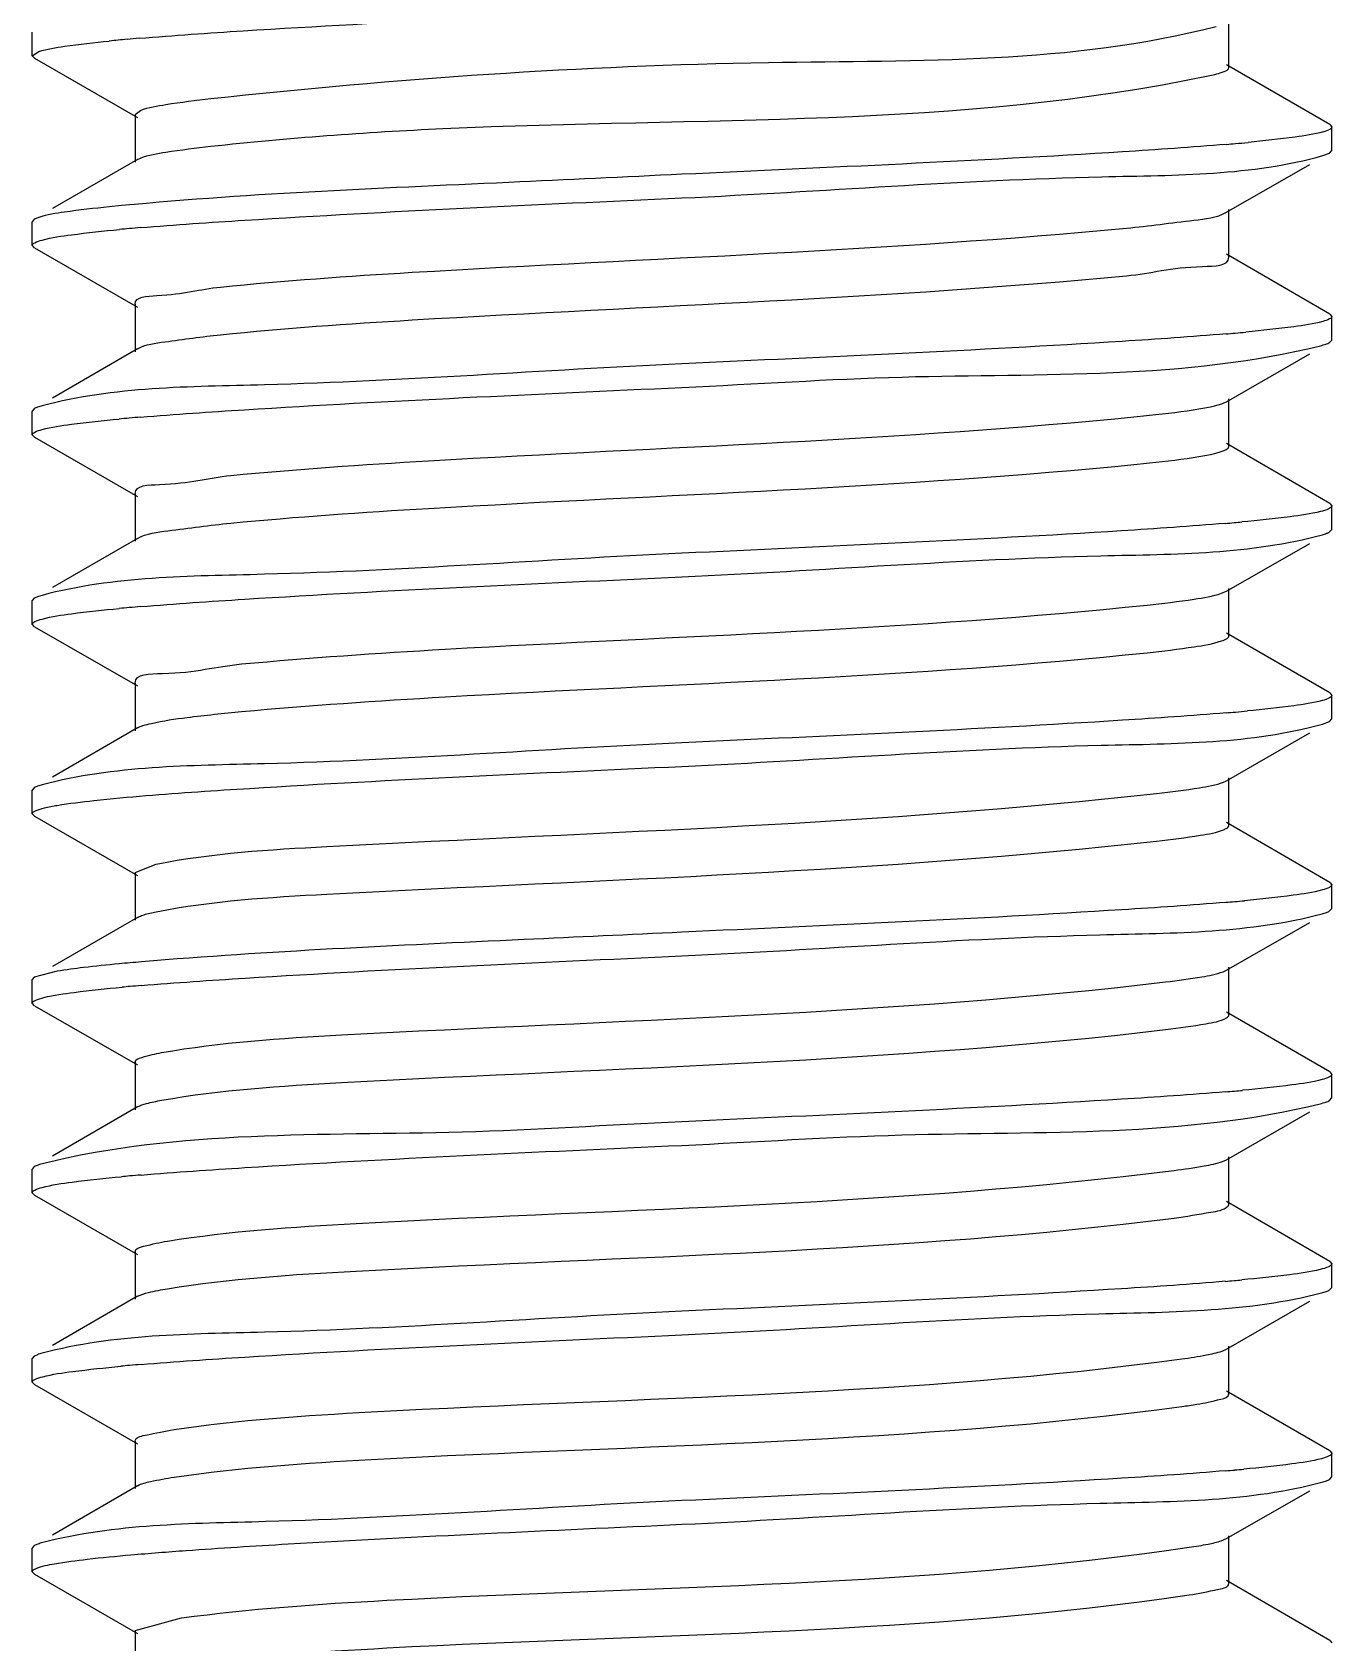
# Model space of a CAD drawing. Extents: x 1247970 to 1725648, y 860327 to 1277876.
# Drawn here: x 1335019.8 to 1335081.4, y 1199612.5 to 1199688.8 of the extents above; entities that cross this region are included whole.
import ezdxf

# ---------------------------------------------------------------- set-up
doc = ezdxf.new("R2010")
doc.units = 0
doc.header["$LTSCALE"] = 1000
doc.header["$MEASUREMENT"] = 0
doc.layers.get('0').update_dxf_attribs({"color": 254})
doc.layers.add('TK', color=4, linetype='Continuous')

# ---------------------------------------------------------------- blocks, each defined once
blk = doc.blocks.new('A$C63786A89')
at = {"linetype": 'Continuous'}
for p, q in [((2002.817, 7043.959), (2002.817, 7045.078)), ((2059.474, 7043.404), (2059.474, 7045.66)), ((2002.817, 7043.959), (2003.127, 7044.162)), ((2002.918, 7043.843), (2002.817, 7043.959)), ((2002.918, 7043.843), (2007.808, 7041.036)), ((2064.247, 7040.706), (2059.357, 7043.54)), ((2007.688, 7041.174), (2007.949, 7041.376)), ((2007.688, 7041.174), (2007.688, 7038.918)), ((2064.247, 7040.706), (2064.345, 7040.592)), ((2064.345, 7039.472), (2064.345, 7040.592)), ((2007.806, 7039.054), (2003.785, 7036.723)), ((2007.806, 7039.054), (2007.949, 7039.12)), ((2063.924, 7039.236), (2064.244, 7039.357)), ((2064.245, 7039.357), (2064.345, 7039.473)), ((2059.355, 7036.55), (2063.303, 7038.816)), ((2059.474, 7034.431), (2059.474, 7036.687)), ((2002.916, 7036.22), (2002.817, 7036.106)), ((2002.817, 7034.986), (2002.817, 7036.105)), ((2003.127, 7036.308), (2002.916, 7036.22)), ((2002.918, 7034.87), (2002.817, 7034.986)), ((2002.918, 7034.87), (2007.808, 7032.063)), ((2064.247, 7031.733), (2059.357, 7034.567)), ((2007.688, 7032.201), (2007.688, 7029.945)), ((2064.247, 7031.733), (2064.345, 7031.62)), ((2064.345, 7030.499), (2064.345, 7031.619)), ((2007.806, 7030.081), (2003.785, 7027.75)), ((2059.355, 7027.577), (2063.303, 7029.843)), ((2064.245, 7030.384), (2064.345, 7030.499)), ((2059.474, 7025.458), (2059.474, 7027.714)), ((2002.916, 7027.247), (2002.817, 7027.133)), ((2002.817, 7026.013), (2002.817, 7027.132)), ((2002.918, 7025.897), (2002.817, 7026.013)), ((2002.918, 7025.897), (2007.808, 7023.091)), ((2064.247, 7022.761), (2059.357, 7025.594)), ((2007.688, 7023.228), (2007.688, 7020.972)), ((2064.247, 7022.761), (2064.345, 7022.645)), ((2064.345, 7021.527), (2064.345, 7022.646)), ((2064.245, 7021.411), (2064.345, 7021.527)), ((2007.806, 7021.108), (2003.785, 7018.778)), ((2059.355, 7018.604), (2063.303, 7020.87)), ((2059.13, 7018.508), (2059.354, 7018.604)), ((2059.474, 7016.485), (2059.474, 7018.742)), ((2002.916, 7018.274), (2002.817, 7018.16)), ((2002.817, 7017.04), (2002.817, 7018.16)), ((2002.918, 7016.924), (2002.817, 7017.04)), ((2002.918, 7016.924), (2007.808, 7014.118)), ((2064.247, 7013.788), (2059.357, 7016.621)), ((2007.688, 7014.255), (2007.688, 7011.999)), ((2064.247, 7013.788), (2064.345, 7013.673)), ((2064.345, 7012.554), (2064.345, 7013.673)), ((2063.907, 7012.312), (2064.244, 7012.438)), ((2064.245, 7012.438), (2064.345, 7012.555)), ((2007.806, 7012.135), (2003.785, 7009.805)), ((2059.355, 7009.631), (2063.303, 7011.898)), ((2002.916, 7009.301), (2002.817, 7009.187)), ((2002.817, 7008.067), (2002.817, 7009.187)), ((2059.221, 7009.569), (2059.355, 7009.631)), ((2059.474, 7007.513), (2059.474, 7009.769)), ((2002.918, 7007.952), (2002.817, 7008.067)), ((2002.915, 7008.18), (2002.999, 7008.222)), ((2002.918, 7007.952), (2007.808, 7005.145)), ((2064.247, 7004.815), (2059.357, 7007.649)), ((2007.688, 7005.282), (2008.685, 7005.68)), ((2007.688, 7005.282), (2007.688, 7003.026)), ((2064.247, 7004.815), (2064.345, 7004.701)), ((2064.345, 7003.581), (2064.345, 7004.7)), ((2007.806, 7003.162), (2003.785, 7000.832)), ((2008.25, 7003.324), (2008.685, 7003.424)), ((2064.245, 7003.465), (2064.345, 7003.582)), ((2059.355, 7000.658), (2063.303, 7002.925)), ((2059.474, 6998.54), (2059.474, 7000.796)), ((2002.916, 7000.329), (2002.817, 7000.214)), ((2002.817, 6999.094), (2002.817, 7000.214)), ((2004.002, 7000.611), (2002.916, 7000.329)), ((2059.202, 7000.589), (2059.355, 7000.658)), ((2002.918, 6998.979), (2002.817, 6999.095)), ((2002.918, 6998.979), (2007.808, 6996.172)), ((2064.247, 6995.842), (2059.357, 6998.676)), ((2007.688, 6996.309), (2007.688, 6994.053)), ((2064.247, 6995.842), (2064.345, 6995.728)), ((2064.345, 6994.608), (2064.345, 6995.728)), ((2007.806, 6994.189), (2003.785, 6991.859)), ((2059.355, 6991.686), (2063.303, 6993.952)), ((2064.245, 6994.492), (2064.345, 6994.608)), ((2059.178, 6991.607), (2059.355, 6991.686)), ((2059.474, 6989.567), (2059.474, 6991.823)), ((2002.916, 6991.356), (2002.817, 6991.242)), ((2002.817, 6990.122), (2002.817, 6991.241)), ((2002.918, 6990.006), (2002.817, 6990.121)), ((2002.918, 6990.006), (2007.808, 6987.199)), ((2064.247, 6986.869), (2059.357, 6989.703)), ((2059.426, 6989.48), (2059.463, 6989.524)), ((2059.463, 6989.524), (2059.474, 6989.567)), ((2007.688, 6987.337), (2007.688, 6985.08)), ((2064.247, 6986.869), (2064.345, 6986.754)), ((2064.345, 6985.635), (2064.345, 6986.755)), ((2064.245, 6985.519), (2064.345, 6985.635)), ((2007.806, 6985.217), (2003.785, 6982.886)), ((2059.355, 6982.713), (2063.303, 6984.979)), ((2059.149, 6982.624), (2059.354, 6982.713)), ((2059.474, 6980.594), (2059.474, 6982.85)), ((2002.916, 6982.383), (2002.817, 6982.268)), ((2002.817, 6981.149), (2002.817, 6982.268)), ((2002.918, 6981.033), (2002.817, 6981.149)), ((2002.918, 6981.033), (2007.808, 6978.226)), ((2064.247, 6977.896), (2059.357, 6980.73)), ((2007.688, 6978.364), (2007.688, 6976.108)), ((2064.247, 6977.896), (2064.345, 6977.782)), ((2064.345, 6976.662), (2064.345, 6977.782)), ((2064.245, 6976.547), (2064.345, 6976.662)), ((2007.806, 6976.244), (2003.785, 6973.913)), ((2059.355, 6973.74), (2063.303, 6976.006)), ((2002.916, 6973.41), (2002.817, 6973.295)), ((2059.113, 6973.639), (2059.354, 6973.74)), ((2059.474, 6971.621), (2059.474, 6973.877)), ((2002.817, 6972.176), (2002.817, 6973.295)), ((2002.918, 6972.06), (2002.817, 6972.176)), ((2002.918, 6972.06), (2007.808, 6969.254)), ((2064.247, 6968.924), (2059.357, 6971.757)), ((2007.688, 6969.391), (2009.883, 6969.983)), ((2007.688, 6969.391), (2007.688, 6967.135)), ((2064.247, 6968.924), (2064.345, 6968.809))]:
    blk.add_line(p, q, dxfattribs=at)
for centre, radius, start, end in [((2015.602, 6951.538), 93.571, 95.08418, 95.6058), ((2018.076, 6923.945), 121.274, 94.81741, 95.09342), ((2049.098, 7160.535), 121.203, 274.85499, 275.06022), ((2050.887, 7140.399), 100.988, 275.05658, 275.39677), ((2016.634, 6931.22), 104.962, 95.03878, 95.29309), ((2018.381, 6911.401), 124.858, 94.78859, 95.03851), ((2049.044, 7152.185), 121.828, 274.84847, 275.04955), ((2050.682, 7133.68), 103.251, 275.0475, 275.33559), ((2016.586, 6922.775), 104.432, 95.04094, 95.3069), ((2018.37, 6902.558), 124.728, 94.78975, 95.04095), ((2048.925, 7144.587), 123.208, 274.83429, 275.02854), ((2050.285, 7129.121), 107.682, 275.02869, 275.22459), ((2016.614, 6913.491), 104.745, 95.03968, 95.29872), ((2018.376, 6893.514), 124.799, 94.78918, 95.03953), ((2049.066, 7133.983), 121.57, 274.85076, 275.05584), ((2050.814, 7114.285), 101.795, 275.05277, 275.37632), ((2049.004, 7125.723), 122.286, 274.84366, 275.04197), ((2050.538, 7108.361), 104.857, 275.04085, 275.29377), ((2017.564, 6886.327), 115.126, 94.77175, 95.302), ((2016.9, 6892.364), 107.939, 95.02614, 95.21951), ((2018.457, 6874.623), 125.748, 94.78024, 95.02457), ((2048.953, 7117.331), 122.869, 274.83753, 275.03264), ((2050.36, 7101.361), 106.838, 275.03247, 275.24388), ((2016.813, 6884.368), 106.958, 95.03048, 95.2426), ((2018.428, 6866.002), 125.395, 94.78347, 95.02929), ((2048.919, 7108.762), 123.275, 274.8336, 275.02733), ((2050.263, 7093.483), 107.937, 275.02758, 275.2182), ((2016.773, 6875.841), 106.511, 95.03225, 95.25411), ((2018.42, 6857.113), 125.31, 94.78421, 95.03124), ((2053.709, 7006.26), 26.499, 277.67803, 279.22734), ((2048.979, 7099.098), 122.581, 274.8407, 275.03779), ((2050.461, 7082.294), 105.711, 275.03709, 275.27263)]:
    blk.add_arc(centre, radius, start, end, dxfattribs=at)
for points, knots in [([(2007.892, 7044.791), (2009.529, 7044.929), (2018.087, 7045.509), (2026.656, 7045.88), (2033.581, 7046.202)], [0, 0, 0, 0, 0.191615, 1, 1, 1, 1]), ([(2011.275, 7041.934), (2020.04, 7042.888), (2035.846, 7043.989), (2052.011, 7043.577), (2058.876, 7045.353)], [0, 0, 0, 0, 0.554254, 1, 1, 1, 1]), ([(2003.127, 7044.162), (2003.522, 7044.291), (2004.642, 7044.46), (2005.756, 7044.591), (2006.462, 7044.661)], [0, 0, 0, 0, 0.369436, 1, 1, 1, 1]), ([(2011.275, 7039.678), (2014.927, 7040.075), (2030.677, 7041.238), (2046.696, 7040.53), (2058.567, 7043.025)], [0, 0, 0, 0, 0.232476, 1, 1, 1, 1]), ([(2058.567, 7043.025), (2058.796, 7043.073), (2059.07, 7043.136), (2059.473, 7043.305), (2059.473, 7043.404)], [0, 0, 0, 0, 0.703737, 1, 1, 1, 1]), ([(2007.949, 7041.376), (2008.331, 7041.525), (2009.453, 7041.71), (2010.564, 7041.857), (2011.275, 7041.934)], [0, 0, 0, 0, 0.364482, 1, 1, 1, 1]), ([(2064.344, 7040.592), (2064.345, 7040.542), (2064.187, 7040.429), (2064.049, 7040.391), (2063.946, 7040.361)], [0, 0, 0, 0, 0.321475, 1, 1, 1, 1]), ([(2007.949, 7039.12), (2008.331, 7039.269), (2009.453, 7039.454), (2010.564, 7039.601), (2011.275, 7039.678)], [0, 0, 0, 0, 0.364482, 1, 1, 1, 1]), ([(2059.356, 7039.767), (2057.718, 7039.628), (2049.132, 7039.044), (2040.535, 7038.671), (2033.581, 7038.349)], [0, 0, 0, 0, 0.191008, 1, 1, 1, 1]), ([(2063.946, 7040.361), (2063.511, 7040.236), (2062.319, 7040.061), (2061.129, 7039.93), (2060.385, 7039.859)], [0, 0, 0, 0, 0.377181, 1, 1, 1, 1]), ([(2033.581, 7037.229), (2040.209, 7037.537), (2050.246, 7038.365), (2060.551, 7038.286), (2063.924, 7039.236)], [0, 0, 0, 0, 0.654374, 1, 1, 1, 1]), ([(2033.581, 7038.349), (2030.85, 7038.222), (2021.807, 7037.781), (2012.752, 7037.427), (2006.462, 7036.808)], [0, 0, 0, 0, 0.301984, 1, 1, 1, 1]), ([(2006.462, 7036.808), (2005.756, 7036.738), (2004.642, 7036.607), (2003.522, 7036.438), (2003.127, 7036.308)], [0, 0, 0, 0, 0.630564, 1, 1, 1, 1]), ([(2007.958, 7035.823), (2009.596, 7035.961), (2018.132, 7036.537), (2026.679, 7036.909), (2033.581, 7037.229)], [0, 0, 0, 0, 0.192186, 1, 1, 1, 1]), ([(2054.624, 7035.799), (2055.692, 7035.9), (2057.245, 7036.126), (2058.898, 7036.287), (2059.354, 7036.55)], [0, 0, 0, 0, 0.67119, 1, 1, 1, 1]), ([(2002.819, 7034.986), (2002.819, 7035.043), (2003.011, 7035.164), (2003.168, 7035.204), (2003.289, 7035.236)], [0, 0, 0, 0, 0.314591, 1, 1, 1, 1]), ([(2003.289, 7035.236), (2003.745, 7035.358), (2004.969, 7035.533), (2006.193, 7035.665), (2006.951, 7035.735)], [0, 0, 0, 0, 0.38265, 1, 1, 1, 1]), ([(2011.736, 7033.01), (2014.753, 7033.32), (2029.05, 7034.29), (2043.381, 7034.735), (2054.624, 7035.799)], [0, 0, 0, 0, 0.211706, 1, 1, 1, 1]), ([(2054.624, 7033.543), (2055.83, 7033.657), (2056.958, 7034.04), (2059.471, 7033.992), (2059.473, 7034.431)], [0, 0, 0, 0, 0.733796, 1, 1, 1, 1]), ([(2007.69, 7032.201), (2007.689, 7032.57), (2009.773, 7032.599), (2010.727, 7032.906), (2011.736, 7033.01)], [0, 0, 0, 0, 0.267095, 1, 1, 1, 1]), ([(2011.736, 7030.754), (2014.753, 7031.064), (2029.05, 7032.034), (2043.381, 7032.479), (2054.624, 7033.543)], [0, 0, 0, 0, 0.211706, 1, 1, 1, 1]), ([(2063.924, 7031.382), (2063.477, 7031.257), (2062.259, 7031.081), (2061.042, 7030.948), (2060.284, 7030.877)], [0, 0, 0, 0, 0.378476, 1, 1, 1, 1]), ([(2064.344, 7031.62), (2064.345, 7031.567), (2064.176, 7031.451), (2064.032, 7031.413), (2063.924, 7031.382)], [0, 0, 0, 0, 0.318838, 1, 1, 1, 1]), ([(2007.806, 7030.081), (2008.19, 7030.304), (2009.56, 7030.469), (2010.853, 7030.663), (2011.736, 7030.754)], [0, 0, 0, 0, 0.333438, 1, 1, 1, 1]), ([(2059.341, 7030.793), (2057.703, 7030.654), (2049.122, 7030.071), (2040.53, 7029.698), (2033.581, 7029.376)], [0, 0, 0, 0, 0.191144, 1, 1, 1, 1]), ([(2033.581, 7028.256), (2037.058, 7028.418), (2047.104, 7029.098), (2057.388, 7028.63), (2063.808, 7030.232)], [0, 0, 0, 0, 0.344699, 1, 1, 1, 1]), ([(2063.808, 7030.232), (2063.896, 7030.254), (2064.044, 7030.295), (2064.189, 7030.352), (2064.243, 7030.384)], [0, 0, 0, 0, 0.58779, 1, 1, 1, 1]), ([(2033.581, 7029.376), (2026.991, 7029.07), (2016.96, 7028.279), (2006.695, 7028.29), (2003.289, 7027.383)], [0, 0, 0, 0, 0.651775, 1, 1, 1, 1]), ([(2007.955, 7026.85), (2009.593, 7026.988), (2018.13, 7027.565), (2026.678, 7027.936), (2033.581, 7028.256)], [0, 0, 0, 0, 0.192157, 1, 1, 1, 1]), ([(2058.972, 7027.432), (2059.047, 7027.454), (2059.177, 7027.494), (2059.304, 7027.548), (2059.354, 7027.577)], [0, 0, 0, 0, 0.575179, 1, 1, 1, 1]), ([(2003.289, 7027.383), (2003.214, 7027.363), (2003.088, 7027.326), (2002.965, 7027.275), (2002.917, 7027.247)], [0, 0, 0, 0, 0.581746, 1, 1, 1, 1]), ([(2003.285, 7026.262), (2003.738, 7026.383), (2004.956, 7026.559), (2006.174, 7026.69), (2006.927, 7026.76)], [0, 0, 0, 0, 0.382546, 1, 1, 1, 1]), ([(2012.222, 7024.086), (2015.336, 7024.39), (2029.638, 7025.35), (2043.978, 7025.766), (2055.126, 7026.875)], [0, 0, 0, 0, 0.218323, 1, 1, 1, 1]), ([(2055.126, 7026.875), (2055.92, 7026.954), (2057.205, 7027.101), (2058.492, 7027.297), (2058.972, 7027.432)], [0, 0, 0, 0, 0.615284, 1, 1, 1, 1]), ([(2002.819, 7026.013), (2002.819, 7026.07), (2003.009, 7026.19), (2003.165, 7026.23), (2003.285, 7026.262)], [0, 0, 0, 0, 0.314948, 1, 1, 1, 1]), ([(2055.126, 7024.619), (2055.92, 7024.698), (2057.205, 7024.845), (2058.492, 7025.041), (2058.972, 7025.176)], [0, 0, 0, 0, 0.615284, 1, 1, 1, 1]), ([(2058.972, 7025.176), (2059.1, 7025.213), (2059.272, 7025.259), (2059.473, 7025.395), (2059.473, 7025.458)], [0, 0, 0, 0, 0.680355, 1, 1, 1, 1]), ([(2012.222, 7021.83), (2015.336, 7022.134), (2029.638, 7023.094), (2043.978, 7023.51), (2055.126, 7024.619)], [0, 0, 0, 0, 0.218323, 1, 1, 1, 1]), ([(2007.69, 7023.228), (2007.691, 7023.64), (2010.034, 7023.623), (2011.094, 7023.976), (2012.222, 7024.086)], [0, 0, 0, 0, 0.266466, 1, 1, 1, 1]), ([(2063.808, 7022.379), (2063.338, 7022.261), (2062.096, 7022.086), (2060.854, 7021.956), (2060.091, 7021.886)], [0, 0, 0, 0, 0.387347, 1, 1, 1, 1]), ([(2064.344, 7022.645), (2064.343, 7022.582), (2064.119, 7022.456), (2063.945, 7022.413), (2063.808, 7022.379)], [0, 0, 0, 0, 0.309671, 1, 1, 1, 1]), ([(2007.807, 7021.108), (2008.233, 7021.356), (2009.776, 7021.518), (2011.226, 7021.733), (2012.222, 7021.83)], [0, 0, 0, 0, 0.330129, 1, 1, 1, 1]), ([(2059.308, 7021.817), (2057.67, 7021.679), (2049.1, 7021.097), (2040.519, 7020.725), (2033.581, 7020.403)], [0, 0, 0, 0, 0.191404, 1, 1, 1, 1]), ([(2063.9, 7021.283), (2063.968, 7021.302), (2064.085, 7021.338), (2064.199, 7021.385), (2064.244, 7021.411)], [0, 0, 0, 0, 0.577863, 1, 1, 1, 1]), ([(2033.581, 7019.283), (2040.192, 7019.59), (2050.226, 7020.4), (2060.512, 7020.355), (2063.9, 7021.283)], [0, 0, 0, 0, 0.653204, 1, 1, 1, 1]), ([(2033.581, 7020.403), (2026.989, 7020.097), (2016.956, 7019.303), (2006.689, 7019.319), (2003.285, 7018.409)], [0, 0, 0, 0, 0.651973, 1, 1, 1, 1]), ([(2007.956, 7017.878), (2009.595, 7018.015), (2018.131, 7018.592), (2026.678, 7018.963), (2033.581, 7019.283)], [0, 0, 0, 0, 0.192175, 1, 1, 1, 1]), ([(2003.285, 7018.409), (2003.212, 7018.389), (2003.086, 7018.352), (2002.965, 7018.302), (2002.917, 7018.274)], [0, 0, 0, 0, 0.581329, 1, 1, 1, 1]), ([(2055.603, 7017.951), (2056.346, 7018.028), (2057.525, 7018.175), (2058.709, 7018.365), (2059.13, 7018.508)], [0, 0, 0, 0, 0.626838, 1, 1, 1, 1]), ([(2003.289, 7017.29), (2003.743, 7017.412), (2004.965, 7017.587), (2006.186, 7017.718), (2006.941, 7017.788)], [0, 0, 0, 0, 0.382732, 1, 1, 1, 1]), ([(2012.733, 7015.162), (2015.941, 7015.46), (2030.231, 7016.411), (2044.565, 7016.793), (2055.603, 7017.951)], [0, 0, 0, 0, 0.224944, 1, 1, 1, 1]), ([(2002.819, 7017.04), (2002.819, 7017.097), (2003.011, 7017.218), (2003.168, 7017.258), (2003.289, 7017.29)], [0, 0, 0, 0, 0.314611, 1, 1, 1, 1]), ([(2055.603, 7015.694), (2056.346, 7015.772), (2057.525, 7015.919), (2058.709, 7016.109), (2059.13, 7016.252)], [0, 0, 0, 0, 0.626838, 1, 1, 1, 1]), ([(2059.13, 7016.252), (2059.219, 7016.283), (2059.347, 7016.324), (2059.473, 7016.437), (2059.473, 7016.485)], [0, 0, 0, 0, 0.661655, 1, 1, 1, 1]), ([(2012.733, 7012.906), (2015.941, 7013.204), (2030.231, 7014.155), (2044.565, 7014.537), (2055.603, 7015.694)], [0, 0, 0, 0, 0.224944, 1, 1, 1, 1]), ([(2007.69, 7014.255), (2007.692, 7014.712), (2010.309, 7014.643), (2011.479, 7015.045), (2012.733, 7015.162)], [0, 0, 0, 0, 0.26609, 1, 1, 1, 1]), ([(2063.9, 7013.43), (2063.46, 7013.309), (2062.274, 7013.136), (2061.088, 7013.007), (2060.352, 7012.937)], [0, 0, 0, 0, 0.381615, 1, 1, 1, 1]), ([(2064.344, 7013.673), (2064.344, 7013.618), (2064.165, 7013.501), (2064.014, 7013.461), (2063.9, 7013.43)], [0, 0, 0, 0, 0.317116, 1, 1, 1, 1]), ([(2007.807, 7012.135), (2007.886, 7012.181), (2008.103, 7012.261), (2008.324, 7012.318), (2008.457, 7012.348)], [0, 0, 0, 0, 0.401873, 1, 1, 1, 1]), ([(2008.457, 7012.348), (2009.015, 7012.475), (2010.442, 7012.676), (2011.871, 7012.825), (2012.733, 7012.906)], [0, 0, 0, 0, 0.398007, 1, 1, 1, 1]), ([(2059.346, 7012.848), (2057.709, 7012.709), (2049.126, 7012.125), (2040.532, 7011.753), (2033.581, 7011.43)], [0, 0, 0, 0, 0.191047, 1, 1, 1, 1]), ([(2033.581, 7010.311), (2040.195, 7010.618), (2050.231, 7011.432), (2060.522, 7011.378), (2063.907, 7012.312)], [0, 0, 0, 0, 0.653437, 1, 1, 1, 1]), ([(2033.581, 7011.43), (2026.991, 7011.124), (2016.96, 7010.333), (2006.694, 7010.344), (2003.289, 7009.437)], [0, 0, 0, 0, 0.651783, 1, 1, 1, 1]), ([(2008.202, 7008.925), (2009.84, 7009.06), (2018.295, 7009.624), (2026.76, 7009.994), (2033.581, 7010.311)], [0, 0, 0, 0, 0.19403, 1, 1, 1, 1]), ([(2003.289, 7009.437), (2003.214, 7009.417), (2003.088, 7009.38), (2002.965, 7009.329), (2002.917, 7009.301)], [0, 0, 0, 0, 0.581732, 1, 1, 1, 1]), ([(2056.054, 7009.026), (2056.73, 7009.101), (2057.788, 7009.244), (2058.856, 7009.425), (2059.221, 7009.569)], [0, 0, 0, 0, 0.634288, 1, 1, 1, 1]), ([(2002.999, 7008.222), (2003.125, 7008.276), (2003.46, 7008.366), (2003.797, 7008.43), (2004.002, 7008.465)], [0, 0, 0, 0, 0.398175, 1, 1, 1, 1]), ([(2004.002, 7008.465), (2004.578, 7008.562), (2005.977, 7008.73), (2007.38, 7008.858), (2008.202, 7008.925)], [0, 0, 0, 0, 0.41491, 1, 1, 1, 1]), ([(2008.685, 7005.68), (2011.342, 7006.213), (2027.207, 7007.141), (2043.014, 7007.578), (2056.054, 7009.026)], [0, 0, 0, 0, 0.171199, 1, 1, 1, 1]), ([(2002.818, 7008.067), (2002.818, 7008.088), (2002.845, 7008.137), (2002.889, 7008.165), (2002.915, 7008.18)], [0, 0, 0, 0, 0.401264, 1, 1, 1, 1]), ([(2056.054, 7006.77), (2056.745, 7006.847), (2057.814, 7006.994), (2058.9, 7007.174), (2059.259, 7007.328)], [0, 0, 0, 0, 0.640465, 1, 1, 1, 1]), ([(2059.259, 7007.328), (2059.316, 7007.352), (2059.403, 7007.39), (2059.473, 7007.477), (2059.473, 7007.513)], [0, 0, 0, 0, 0.635685, 1, 1, 1, 1]), ([(2008.685, 7003.424), (2011.342, 7003.957), (2027.207, 7004.885), (2043.014, 7005.322), (2056.054, 7006.77)], [0, 0, 0, 0, 0.171199, 1, 1, 1, 1]), ([(2064.344, 7004.701), (2064.345, 7004.647), (2064.168, 7004.529), (2064.019, 7004.49), (2063.907, 7004.459)], [0, 0, 0, 0, 0.316995, 1, 1, 1, 1]), ([(2059.329, 7003.873), (2057.691, 7003.735), (2049.114, 7003.152), (2040.526, 7002.78), (2033.581, 7002.457)], [0, 0, 0, 0, 0.191242, 1, 1, 1, 1]), ([(2063.907, 7004.459), (2063.452, 7004.333), (2062.215, 7004.156), (2060.981, 7004.023), (2060.212, 7003.952)], [0, 0, 0, 0, 0.379496, 1, 1, 1, 1]), ([(2007.809, 7003.162), (2007.866, 7003.195), (2008.012, 7003.256), (2008.162, 7003.3), (2008.25, 7003.324)], [0, 0, 0, 0, 0.419284, 1, 1, 1, 1]), ([(2033.581, 7001.338), (2040.178, 7001.644), (2050.211, 7002.442), (2060.484, 7002.418), (2063.884, 7003.333)], [0, 0, 0, 0, 0.652225, 1, 1, 1, 1]), ([(2063.884, 7003.333), (2063.956, 7003.352), (2064.078, 7003.389), (2064.197, 7003.438), (2064.244, 7003.465)], [0, 0, 0, 0, 0.579834, 1, 1, 1, 1]), ([(2033.581, 7002.457), (2031.089, 7002.341), (2022.555, 7001.935), (2014.015, 7001.559), (2007.987, 7001.054)], [0, 0, 0, 0, 0.292049, 1, 1, 1, 1]), ([(2006.926, 7000.96), (2006.367, 7000.908), (2005.39, 7000.809), (2004.416, 7000.682), (2004.002, 7000.611)], [0, 0, 0, 0, 0.571577, 1, 1, 1, 1]), ([(2007.978, 6999.934), (2009.617, 7000.071), (2018.145, 7000.647), (2026.685, 7001.018), (2033.581, 7001.338)], [0, 0, 0, 0, 0.192343, 1, 1, 1, 1]), ([(2008.942, 6996.756), (2011.748, 6997.259), (2027.646, 6998.247), (2043.534, 6998.573), (2056.48, 7000.102)], [0, 0, 0, 0, 0.179435, 1, 1, 1, 1]), ([(2056.48, 7000.102), (2057.053, 7000.17), (2057.964, 7000.297), (2058.879, 7000.466), (2059.202, 7000.589)], [0, 0, 0, 0, 0.625976, 1, 1, 1, 1]), ([(2002.819, 6999.095), (2002.819, 6999.159), (2003.05, 6999.287), (2003.227, 6999.33), (2003.367, 6999.365)], [0, 0, 0, 0, 0.308578, 1, 1, 1, 1]), ([(2003.367, 6999.365), (2003.838, 6999.481), (2005.079, 6999.656), (2006.32, 6999.786), (2007.081, 6999.855)], [0, 0, 0, 0, 0.388331, 1, 1, 1, 1]), ([(2059.357, 6998.404), (2059.389, 6998.422), (2059.442, 6998.456), (2059.474, 6998.515), (2059.474, 6998.54)], [0, 0, 0, 0, 0.600354, 1, 1, 1, 1]), ([(2008.942, 6994.5), (2011.748, 6995.003), (2027.646, 6995.991), (2043.534, 6996.317), (2056.48, 6997.846)], [0, 0, 0, 0, 0.179435, 1, 1, 1, 1]), ([(2056.48, 6997.846), (2057.118, 6997.922), (2058.072, 6998.073), (2059.067, 6998.235), (2059.357, 6998.404)], [0, 0, 0, 0, 0.656758, 1, 1, 1, 1]), ([(2007.689, 6996.309), (2007.69, 6996.438), (2008.272, 6996.616), (2008.626, 6996.699), (2008.942, 6996.756)], [0, 0, 0, 0, 0.286648, 1, 1, 1, 1]), ([(2063.884, 6995.48), (2063.419, 6995.355), (2062.161, 6995.176), (2060.905, 6995.042), (2060.124, 6994.971)], [0, 0, 0, 0, 0.380872, 1, 1, 1, 1]), ([(2064.344, 6995.728), (2064.345, 6995.672), (2064.157, 6995.551), (2064.002, 6995.512), (2063.884, 6995.48)], [0, 0, 0, 0, 0.314773, 1, 1, 1, 1]), ([(2059.315, 6994.899), (2057.677, 6994.761), (2049.105, 6994.179), (2040.521, 6993.806), (2033.581, 6993.484)], [0, 0, 0, 0, 0.191362, 1, 1, 1, 1]), ([(2007.807, 6994.189), (2007.936, 6994.264), (2008.319, 6994.377), (2008.701, 6994.456), (2008.942, 6994.5)], [0, 0, 0, 0, 0.378303, 1, 1, 1, 1]), ([(2033.581, 6992.365), (2037.053, 6992.526), (2047.095, 6993.202), (2057.369, 6992.753), (2063.795, 6994.337)], [0, 0, 0, 0, 0.344291, 1, 1, 1, 1]), ([(2063.795, 6994.337), (2063.885, 6994.36), (2064.038, 6994.402), (2064.187, 6994.46), (2064.244, 6994.492)], [0, 0, 0, 0, 0.589088, 1, 1, 1, 1]), ([(2033.581, 6993.484), (2030.11, 6993.323), (2020.068, 6992.647), (2009.793, 6993.097), (2003.367, 6991.512)], [0, 0, 0, 0, 0.344317, 1, 1, 1, 1]), ([(2007.971, 6990.96), (2009.609, 6991.097), (2018.14, 6991.673), (2026.683, 6992.045), (2033.581, 6992.365)], [0, 0, 0, 0, 0.192294, 1, 1, 1, 1]), ([(2056.878, 6991.178), (2057.356, 6991.238), (2058.127, 6991.351), (2058.897, 6991.504), (2059.178, 6991.607)], [0, 0, 0, 0, 0.616349, 1, 1, 1, 1]), ([(2003.367, 6991.512), (2003.276, 6991.489), (2003.123, 6991.447), (2002.974, 6991.388), (2002.917, 6991.356)], [0, 0, 0, 0, 0.589845, 1, 1, 1, 1]), ([(2003.286, 6990.371), (2003.751, 6990.496), (2005.007, 6990.674), (2006.262, 6990.807), (2007.04, 6990.879)], [0, 0, 0, 0, 0.381478, 1, 1, 1, 1]), ([(2009.228, 6987.831), (2012.177, 6988.31), (2028.097, 6989.34), (2044.045, 6989.556), (2056.878, 6991.178)], [0, 0, 0, 0, 0.187643, 1, 1, 1, 1]), ([(2002.819, 6990.121), (2002.819, 6990.178), (2003.009, 6990.299), (2003.166, 6990.339), (2003.286, 6990.371)], [0, 0, 0, 0, 0.314331, 1, 1, 1, 1]), ([(2056.878, 6988.922), (2057.464, 6988.996), (2058.288, 6989.156), (2059.217, 6989.29), (2059.426, 6989.48)], [0, 0, 0, 0, 0.676491, 1, 1, 1, 1]), ([(2009.228, 6985.575), (2012.177, 6986.054), (2028.097, 6987.084), (2044.045, 6987.3), (2056.878, 6988.922)], [0, 0, 0, 0, 0.187643, 1, 1, 1, 1]), ([(2007.689, 6987.337), (2007.69, 6987.49), (2008.423, 6987.667), (2008.841, 6987.769), (2009.228, 6987.831)], [0, 0, 0, 0, 0.281595, 1, 1, 1, 1]), ([(2063.795, 6986.484), (2063.323, 6986.368), (2062.082, 6986.193), (2060.841, 6986.063), (2060.079, 6985.994)], [0, 0, 0, 0, 0.388379, 1, 1, 1, 1]), ([(2064.344, 6986.754), (2064.344, 6986.69), (2064.112, 6986.562), (2063.935, 6986.519), (2063.795, 6986.484)], [0, 0, 0, 0, 0.30846, 1, 1, 1, 1]), ([(2007.807, 6985.217), (2007.964, 6985.307), (2008.445, 6985.434), (2008.923, 6985.526), (2009.228, 6985.575)], [0, 0, 0, 0, 0.369207, 1, 1, 1, 1]), ([(2059.306, 6985.926), (2057.668, 6985.787), (2049.099, 6985.206), (2040.518, 6984.833), (2033.581, 6984.511)], [0, 0, 0, 0, 0.191421, 1, 1, 1, 1]), ([(2063.858, 6985.381), (2063.935, 6985.401), (2064.066, 6985.439), (2064.194, 6985.491), (2064.244, 6985.519)], [0, 0, 0, 0, 0.582717, 1, 1, 1, 1]), ([(2033.581, 6983.392), (2040.159, 6983.697), (2050.189, 6984.478), (2060.442, 6984.486), (2063.858, 6985.381)], [0, 0, 0, 0, 0.650951, 1, 1, 1, 1]), ([(2033.581, 6984.511), (2026.99, 6984.205), (2016.958, 6983.412), (2006.69, 6983.427), (2003.286, 6982.518)], [0, 0, 0, 0, 0.651888, 1, 1, 1, 1]), ([(2007.969, 6981.987), (2009.607, 6982.124), (2018.139, 6982.701), (2026.682, 6983.072), (2033.581, 6983.392)], [0, 0, 0, 0, 0.192268, 1, 1, 1, 1]), ([(2003.286, 6982.518), (2003.212, 6982.498), (2003.086, 6982.461), (2002.965, 6982.41), (2002.917, 6982.383)], [0, 0, 0, 0, 0.581451, 1, 1, 1, 1]), ([(2057.25, 6982.254), (2057.637, 6982.306), (2058.274, 6982.405), (2058.909, 6982.54), (2059.149, 6982.624)], [0, 0, 0, 0, 0.605116, 1, 1, 1, 1]), ([(2003.318, 6981.407), (2003.782, 6981.527), (2005.019, 6981.703), (2006.257, 6981.834), (2007.02, 6981.904)], [0, 0, 0, 0, 0.38471, 1, 1, 1, 1]), ([(2009.541, 6978.907), (2012.63, 6979.366), (2028.557, 6980.425), (2044.546, 6980.526), (2057.25, 6982.254)], [0, 0, 0, 0, 0.195825, 1, 1, 1, 1]), ([(2002.819, 6981.149), (2002.819, 6981.209), (2003.026, 6981.332), (2003.191, 6981.374), (2003.318, 6981.407)], [0, 0, 0, 0, 0.311947, 1, 1, 1, 1]), ([(2057.959, 6980.103), (2058.34, 6980.166), (2058.75, 6980.265), (2059.475, 6980.442), (2059.474, 6980.594)], [0, 0, 0, 0, 0.718202, 1, 1, 1, 1]), ([(2009.541, 6976.651), (2012.63, 6977.11), (2028.557, 6978.169), (2044.546, 6978.27), (2057.25, 6979.998)], [0, 0, 0, 0, 0.195825, 1, 1, 1, 1]), ([(2007.688, 6978.364), (2007.689, 6978.544), (2008.591, 6978.715), (2009.076, 6978.838), (2009.541, 6978.907)], [0, 0, 0, 0, 0.27765, 1, 1, 1, 1]), ([(2063.858, 6977.527), (2063.397, 6977.407), (2062.167, 6977.231), (2060.936, 6977.1), (2060.176, 6977.03)], [0, 0, 0, 0, 0.383838, 1, 1, 1, 1]), ([(2064.344, 6977.782), (2064.344, 6977.723), (2064.144, 6977.601), (2063.982, 6977.56), (2063.858, 6977.527)], [0, 0, 0, 0, 0.313077, 1, 1, 1, 1]), ([(2007.807, 6976.244), (2007.993, 6976.351), (2008.585, 6976.491), (2009.165, 6976.595), (2009.541, 6976.651)], [0, 0, 0, 0, 0.361428, 1, 1, 1, 1]), ([(2059.323, 6976.954), (2057.685, 6976.815), (2049.11, 6976.233), (2040.524, 6975.861), (2033.581, 6975.539)], [0, 0, 0, 0, 0.191291, 1, 1, 1, 1]), ([(2033.581, 6974.419), (2040.177, 6974.725), (2050.21, 6975.522), (2060.481, 6975.501), (2063.882, 6976.414)], [0, 0, 0, 0, 0.652174, 1, 1, 1, 1]), ([(2063.882, 6976.414), (2063.954, 6976.433), (2064.077, 6976.47), (2064.197, 6976.52), (2064.244, 6976.547)], [0, 0, 0, 0, 0.580013, 1, 1, 1, 1]), ([(2033.581, 6975.539), (2027.013, 6975.234), (2016.985, 6974.462), (2006.742, 6974.438), (2003.318, 6973.553)], [0, 0, 0, 0, 0.650301, 1, 1, 1, 1]), ([(2010.101, 6973.179), (2011.711, 6973.295), (2019.534, 6973.781), (2027.364, 6974.131), (2033.581, 6974.419)], [0, 0, 0, 0, 0.205961, 1, 1, 1, 1]), ([(2003.318, 6973.553), (2003.238, 6973.533), (2003.101, 6973.493), (2002.968, 6973.44), (2002.917, 6973.41)], [0, 0, 0, 0, 0.58498, 1, 1, 1, 1]), ([(2009.883, 6969.983), (2013.106, 6970.424), (2029.025, 6971.507), (2045.039, 6971.479), (2057.594, 6973.33)], [0, 0, 0, 0, 0.204023, 1, 1, 1, 1]), ([(2057.594, 6973.33), (2057.897, 6973.374), (2058.407, 6973.458), (2058.913, 6973.572), (2059.113, 6973.639)], [0, 0, 0, 0, 0.59192, 1, 1, 1, 1]), ([(2003.002, 6972.332), (2003.278, 6972.449), (2004.096, 6972.595), (2004.906, 6972.708), (2005.425, 6972.768)], [0, 0, 0, 0, 0.363822, 1, 1, 1, 1]), ([(2005.425, 6972.768), (2006.113, 6972.847), (2007.671, 6972.996), (2009.231, 6973.117), (2010.101, 6973.179)], [0, 0, 0, 0, 0.442468, 1, 1, 1, 1]), ([(2002.817, 6972.176), (2002.817, 6972.206), (2002.878, 6972.28), (2002.953, 6972.312), (2003.002, 6972.332)], [0, 0, 0, 0, 0.362624, 1, 1, 1, 1]), ([(2009.883, 6967.727), (2013.106, 6968.168), (2029.025, 6969.251), (2045.039, 6969.223), (2057.594, 6971.074)], [0, 0, 0, 0, 0.204023, 1, 1, 1, 1]), ([(2057.594, 6971.074), (2058.066, 6971.143), (2058.558, 6971.268), (2059.474, 6971.438), (2059.474, 6971.621)], [0, 0, 0, 0, 0.722639, 1, 1, 1, 1])]:
    blk.add_open_spline(points, degree=3, knots=knots, dxfattribs=at)

msp = doc.modelspace()

# ---------------------------------------------------------------- block references
at = {"layer": 'TK'}
msp.add_blockref('A$C63786A89', (1333017.03, 1192643.735, -355), dxfattribs=at)

doc.saveas('drawing.dxf')
